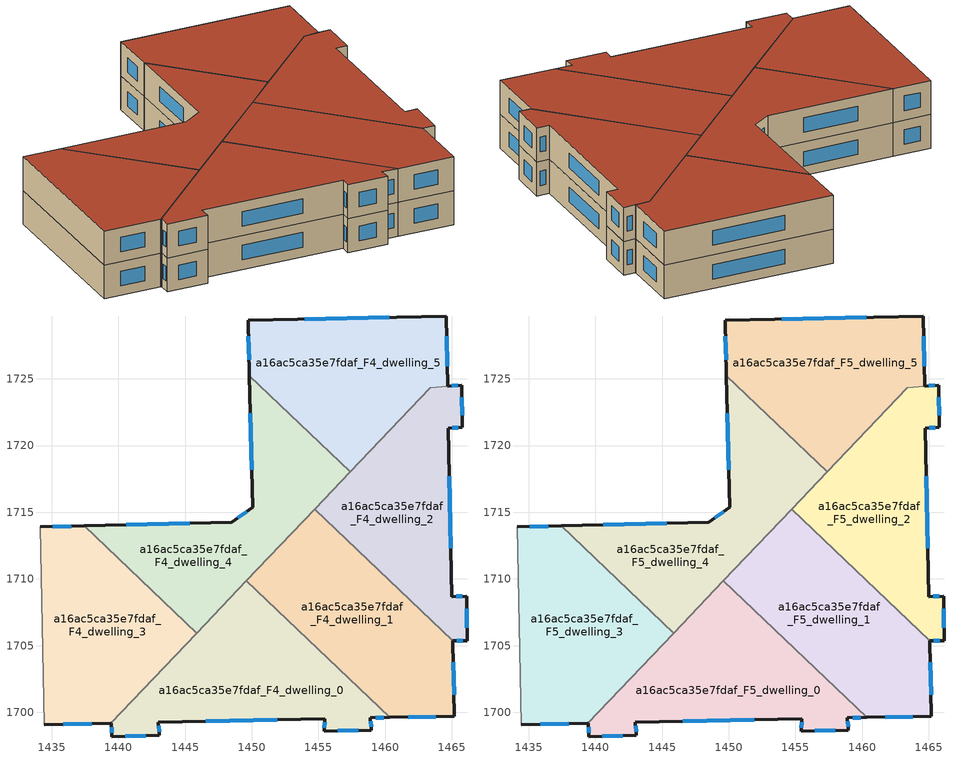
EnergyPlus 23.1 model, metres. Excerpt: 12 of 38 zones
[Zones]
a16ac5ca35e7fdaf_F4_dwelling_0
 floor to a16ac5ca35e7fdaf_F3_dwelling_0 (EU_floor_Construction): 1460.33,1699.62 1458.89,1699.59 1458.98,1698.67 1455.44,1698.6 1455.46,1699.52 1443,1699.26 1443.07,1698.28 1439.51,1698.16 1439.48,1699.18 1439.42,1699.18 1449.59,1709.85 z12
 wall outside (EU_wall_Construction): 1439.42,1699.18 1439.48,1699.18 1439.51,1698.16 1443.07,1698.28 1443,1699.26 1455.46,1699.52 1455.44,1698.6 1458.98,1698.67 1458.89,1699.59 1460.33,1699.62 z12:15
 wall to a16ac5ca35e7fdaf_F4_dwelling_1 (EU_wall_Construction): 1460.33,1699.62 1449.59,1709.85 z12:15
 wall to a16ac5ca35e7fdaf_F4_dwelling_3 (EU_wall_Construction): 1445.87,1705.94 1439.42,1699.18 z12:15
 wall to a16ac5ca35e7fdaf_F4_dwelling_4 (EU_wall_Construction): 1449.59,1709.85 1445.87,1705.94 z12:15
 window (EU_Window_Construction): 1455.46,1699.25 1455.45,1698.86 / 1446.56,1699.33 1451.9,1699.44 / 1443.05,1698.56 1443.02,1698.98 / 1440.52,1698.19 1442.05,1698.24 / 1439.49,1698.89 1439.5,1698.45 / 1459.3,1699.6 1459.92,1699.61 / 1458.95,1698.93 1458.91,1699.33 / 1456.45,1698.62 1457.97,1698.65 z12.86:14.14
a16ac5ca35e7fdaf_F4_dwelling_1
 floor to a16ac5ca35e7fdaf_F3_dwelling_1 (EU_floor_Construction): 1465.08,1705.38 1465.2,1699.7 1460.33,1699.62 1449.59,1709.85 1454.74,1715.25 z12
 wall outside (EU_wall_Construction): 1460.33,1699.62 1465.2,1699.7 1465.08,1705.38 z12:15
 wall to a16ac5ca35e7fdaf_F4_dwelling_2 (EU_wall_Construction): 1465.08,1705.38 1454.74,1715.25 z12:15
 wall to a16ac5ca35e7fdaf_F4_dwelling_4 (EU_wall_Construction): 1454.74,1715.25 1449.59,1709.85 z12:15
 window (EU_Window_Construction): 1465.17,1701.33 1465.12,1703.76 / 1461.72,1699.64 1463.81,1699.68 z12.86:14.14
a16ac5ca35e7fdaf_F4_dwelling_2
 floor to a16ac5ca35e7fdaf_F3_dwelling_2 (EU_floor_Construction): 1465.74,1724.54 1465.79,1721.36 1464.75,1721.32 1465.01,1708.67 1466.12,1708.72 1466.14,1705.38 1465.08,1705.38 1454.74,1715.25 1463.4,1724.33 z12
 wall outside (EU_wall_Construction): 1465.08,1705.38 1466.14,1705.38 1466.12,1708.72 1465.01,1708.67 1464.75,1721.32 1465.79,1721.36 1465.74,1724.54 1464.69,1724.44 z12:15
 wall to a16ac5ca35e7fdaf_F4_dwelling_5 (EU_wall_Construction): 1464.68,1724.44 1463.4,1724.33 1457.39,1718.03 z12:15
 wall to a16ac5ca35e7fdaf_F4_dwelling_4 (EU_wall_Construction): 1457.39,1718.03 1454.74,1715.25 z12:15
 window (EU_Window_Construction): 1466.13,1706.33 1466.13,1707.76 / 1465.39,1705.38 1465.84,1705.38 / 1465.44,1724.51 1464.99,1724.47 / 1465.78,1722.27 1465.76,1723.63 / 1465.05,1721.33 1465.49,1721.35 / 1464.94,1712.29 1464.82,1717.7 / 1465.8,1708.71 1465.33,1708.69 z12.86:14.14
a16ac5ca35e7fdaf_F4_dwelling_3
 floor to a16ac5ca35e7fdaf_F3_dwelling_3 (EU_floor_Construction): 1445.87,1705.94 1439.42,1699.18 1434.44,1699.08 1434.13,1713.91 1437.43,1713.99 z12
 wall outside (EU_wall_Construction): 1437.43,1713.99 1434.13,1713.91 / 1434.44,1699.08 1439.42,1699.18 z12:15
 wall to a16ac5ca35e7fdaf_F4_dwelling_4 (EU_wall_Construction): 1445.87,1705.94 1437.43,1713.99 z12:15
 wall adiabatic (EU_wall_Construction): 1434.13,1713.91 1434.44,1699.08 z12:15
 window (EU_Window_Construction): 1436.48,1713.97 1435.07,1713.93 / 1435.86,1699.11 1438,1699.15 z12.86:14.14
a16ac5ca35e7fdaf_F4_dwelling_4
 floor to a16ac5ca35e7fdaf_F3_dwelling_4 (EU_floor_Construction): 1457.39,1718.03 1445.87,1705.94 1437.43,1713.99 1448.5,1714.27 1450.09,1715.36 1449.83,1725.23 z12
 wall outside (EU_wall_Construction): 1449.83,1725.23 1450.09,1715.36 1448.5,1714.27 1437.43,1713.99 z12:15
 wall to a16ac5ca35e7fdaf_F4_dwelling_5 (EU_wall_Construction): 1457.39,1718.03 1449.83,1725.23 z12:15
 window (EU_Window_Construction): 1449.64,1715.05 1448.96,1714.58 / 1449.9,1722.41 1450.01,1718.18 / 1445.34,1714.19 1440.59,1714.07 z12.86:14.14
a16ac5ca35e7fdaf_F4_dwelling_5
 floor to a16ac5ca35e7fdaf_F3_dwelling_5 (EU_floor_Construction): 1464.57,1729.71 1464.68,1724.44 1463.4,1724.33 1457.39,1718.03 1449.83,1725.23 1449.72,1729.4 z12
 wall outside (EU_wall_Construction): 1464.68,1724.44 1464.57,1729.71 1449.72,1729.4 1449.83,1725.23 z12:15
 window (EU_Window_Construction): 1464.65,1725.95 1464.6,1728.2 / 1449.75,1728.21 1449.8,1726.42 / 1460.33,1729.62 1453.97,1729.48 z12.86:14.14
a16ac5ca35e7fdaf_F5_dwelling_0
 floor to a16ac5ca35e7fdaf_F4_dwelling_0 (EU_floor_Construction): 1460.33,1699.62 1458.89,1699.59 1458.98,1698.67 1455.44,1698.6 1455.46,1699.52 1443,1699.26 1443.07,1698.28 1439.51,1698.16 1439.48,1699.18 1439.42,1699.18 1449.59,1709.85 z15
 wall outside (EU_wall_Construction): 1439.42,1699.18 1439.48,1699.18 1439.51,1698.16 1443.07,1698.28 1443,1699.26 1455.46,1699.52 1455.44,1698.6 1458.98,1698.67 1458.89,1699.59 1460.33,1699.62 z15:18
 wall to a16ac5ca35e7fdaf_F5_dwelling_1 (EU_wall_Construction): 1460.33,1699.62 1449.59,1709.85 z15:18
 wall to a16ac5ca35e7fdaf_F5_dwelling_3 (EU_wall_Construction): 1445.87,1705.94 1439.42,1699.18 z15:18
 wall to a16ac5ca35e7fdaf_F5_dwelling_4 (EU_wall_Construction): 1449.59,1709.85 1445.87,1705.94 z15:18
 window (EU_Window_Construction): 1455.46,1699.25 1455.45,1698.86 / 1446.56,1699.33 1451.9,1699.44 / 1443.05,1698.56 1443.02,1698.98 / 1440.52,1698.19 1442.05,1698.24 / 1439.49,1698.89 1439.5,1698.45 / 1459.3,1699.6 1459.92,1699.61 / 1458.95,1698.93 1458.91,1699.33 / 1456.45,1698.62 1457.97,1698.65 z15.86:17.14
 roof outside (EU_roof_Construction): 1458.98,1698.67 1458.89,1699.59 1460.33,1699.62 1449.59,1709.85 1439.42,1699.18 1439.48,1699.18 1439.51,1698.16 1443.07,1698.28 1443,1699.26 1455.46,1699.52 1455.44,1698.6 z18
a16ac5ca35e7fdaf_F5_dwelling_1
 floor to a16ac5ca35e7fdaf_F4_dwelling_1 (EU_floor_Construction): 1465.08,1705.38 1465.2,1699.7 1460.33,1699.62 1449.59,1709.85 1454.74,1715.25 z15
 wall outside (EU_wall_Construction): 1460.33,1699.62 1465.2,1699.7 1465.08,1705.38 z15:18
 wall to a16ac5ca35e7fdaf_F5_dwelling_2 (EU_wall_Construction): 1465.08,1705.38 1454.74,1715.25 z15:18
 wall to a16ac5ca35e7fdaf_F5_dwelling_4 (EU_wall_Construction): 1454.74,1715.25 1449.59,1709.85 z15:18
 window (EU_Window_Construction): 1465.17,1701.33 1465.12,1703.76 / 1461.72,1699.64 1463.81,1699.68 z15.86:17.14
 roof outside (EU_roof_Construction): 1465.2,1699.7 1465.08,1705.38 1454.74,1715.25 1449.59,1709.85 1460.33,1699.62 z18
a16ac5ca35e7fdaf_F5_dwelling_2
 floor to a16ac5ca35e7fdaf_F4_dwelling_2 (EU_floor_Construction): 1465.74,1724.54 1465.79,1721.36 1464.75,1721.32 1465.01,1708.67 1466.12,1708.72 1466.14,1705.38 1465.08,1705.38 1454.74,1715.25 1463.4,1724.33 z15
 wall outside (EU_wall_Construction): 1465.08,1705.38 1466.14,1705.38 1466.12,1708.72 1465.01,1708.67 1464.75,1721.32 1465.79,1721.36 1465.74,1724.54 1464.69,1724.44 z15:18
 wall to a16ac5ca35e7fdaf_F5_dwelling_5 (EU_wall_Construction): 1464.68,1724.44 1463.4,1724.33 1457.39,1718.03 z15:18
 wall to a16ac5ca35e7fdaf_F5_dwelling_4 (EU_wall_Construction): 1457.39,1718.03 1454.74,1715.25 z15:18
 window (EU_Window_Construction): 1466.13,1706.33 1466.13,1707.76 / 1465.39,1705.38 1465.84,1705.38 / 1465.44,1724.51 1464.99,1724.47 / 1465.78,1722.27 1465.76,1723.63 / 1465.05,1721.33 1465.49,1721.35 / 1464.94,1712.29 1464.82,1717.7 / 1465.8,1708.71 1465.33,1708.69 z15.86:17.14
 roof outside (EU_roof_Construction): 1466.14,1705.38 1466.12,1708.72 1465.01,1708.67 1464.75,1721.32 1465.79,1721.36 1465.74,1724.54 1463.4,1724.33 1454.74,1715.25 1465.08,1705.38 z18
a16ac5ca35e7fdaf_F5_dwelling_3
 floor to a16ac5ca35e7fdaf_F4_dwelling_3 (EU_floor_Construction): 1445.87,1705.94 1439.42,1699.18 1434.44,1699.08 1434.13,1713.91 1437.43,1713.99 z15
 wall outside (EU_wall_Construction): 1437.43,1713.99 1434.13,1713.91 / 1434.44,1699.08 1439.42,1699.18 z15:18
 wall to a16ac5ca35e7fdaf_F5_dwelling_4 (EU_wall_Construction): 1445.87,1705.94 1437.43,1713.99 z15:18
 wall adiabatic (EU_wall_Construction): 1434.13,1713.91 1434.44,1699.08 z15:18
 window (EU_Window_Construction): 1436.48,1713.97 1435.07,1713.93 / 1435.86,1699.11 1438,1699.15 z15.86:17.14
 roof outside (EU_roof_Construction): 1439.42,1699.18 1445.87,1705.94 1437.43,1713.99 1434.13,1713.91 1434.44,1699.08 z18
a16ac5ca35e7fdaf_F5_dwelling_4
 floor to a16ac5ca35e7fdaf_F4_dwelling_4 (EU_floor_Construction): 1457.39,1718.03 1445.87,1705.94 1437.43,1713.99 1448.5,1714.27 1450.09,1715.36 1449.83,1725.23 z15
 wall outside (EU_wall_Construction): 1449.83,1725.23 1450.09,1715.36 1448.5,1714.27 1437.43,1713.99 z15:18
 wall to a16ac5ca35e7fdaf_F5_dwelling_5 (EU_wall_Construction): 1457.39,1718.03 1449.83,1725.23 z15:18
 window (EU_Window_Construction): 1449.64,1715.05 1448.96,1714.58 / 1449.9,1722.41 1450.01,1718.18 / 1445.34,1714.19 1440.59,1714.07 z15.86:17.14
 roof outside (EU_roof_Construction): 1445.87,1705.94 1457.39,1718.03 1449.83,1725.23 1450.09,1715.36 1448.5,1714.27 1437.43,1713.99 z18
a16ac5ca35e7fdaf_F5_dwelling_5
 floor to a16ac5ca35e7fdaf_F4_dwelling_5 (EU_floor_Construction): 1464.57,1729.71 1464.68,1724.44 1463.4,1724.33 1457.39,1718.03 1449.83,1725.23 1449.72,1729.4 z15
 wall outside (EU_wall_Construction): 1464.68,1724.44 1464.57,1729.71 1449.72,1729.4 1449.83,1725.23 z15:18
 window (EU_Window_Construction): 1464.65,1725.95 1464.6,1728.2 / 1449.75,1728.21 1449.8,1726.42 / 1460.33,1729.62 1453.97,1729.48 z15.86:17.14
 roof outside (EU_roof_Construction): 1464.68,1724.44 1464.57,1729.71 1449.72,1729.4 1449.83,1725.23 1457.39,1718.03 1463.4,1724.33 z18
[Building]
EU S2 Campaign: North Axis=0; Terrain=City; Solar Distribution=FullExterior
[Site:Location]
Helsinki-Vantaa.AP: Latitude=60.317; Longitude=24.963; Time Zone=2; Elevation=54.6
[SizingPeriod:WeatherFileDays]
AnnualSizingPeriod: Begin Month=1; Begin Day of Month=1; End Month=12; End Day of Month=31; Day of Week for Start Day=Monday; Use Weather File Daylight Saving Period=No; Use Weather File Rain and Snow Indicators=No
[MATERIAL]
EU_InternalMass_Material: Roughness=MediumRough; Thickness=0.1; Conductivity=1; Density=1800; Specific Heat=900; Thermal Absorptance=0.9; Solar Absorptance=0.7; Visible Absorptance=0.7
[MATERIAL:NOMASS] Roughness=MediumRough; Thermal Absorptance=0.9; Solar Absorptance=0.7; Visible Absorptance=0.7
Name | Thermal Resistance
EU_wall_NoMass | 1.10183
EU_roof_NoMass; EU_floor_NoMass | 1.70606
[WINDOWMATERIAL:SIMPLEGLAZINGSYSTEM]
EU_Window_SimpleGlazing: UFactor=3.11035; Solar Heat Gain Coefficient=0.8; Visible Transmittance=0.8
[CONSTRUCTION]
EU_wall_Construction: EU_wall_NoMass
EU_roof_Construction: EU_roof_NoMass
EU_floor_Construction: EU_floor_NoMass
EU_Window_Construction: EU_Window_SimpleGlazing
EU_InternalMass_Construction: EU_InternalMass_Material
[ZONE] Type=1; Multiplier=1; Ceiling Height=autocalculate; Floor Area=autocalculate; Part of Total Floor Area=Yes
Name | Volume
a16ac5ca35e7fdaf_F4_dwelling_0; a16ac5ca35e7fdaf_F5_dwelling_0 | 348.053
a16ac5ca35e7fdaf_F4_dwelling_1; a16ac5ca35e7fdaf_F5_dwelling_1 | 367.219
a16ac5ca35e7fdaf_F4_dwelling_2; a16ac5ca35e7fdaf_F5_dwelling_2 | 326.587
a16ac5ca35e7fdaf_F4_dwelling_3; a16ac5ca35e7fdaf_F5_dwelling_3 | 348.07
a16ac5ca35e7fdaf_F4_dwelling_4; a16ac5ca35e7fdaf_F5_dwelling_4 | 348.068
a16ac5ca35e7fdaf_F4_dwelling_5; a16ac5ca35e7fdaf_F5_dwelling_5 | 350.388
[INTERNALMASS] Construction=EU_InternalMass_Construction
Name | Zone or ZoneList | Surface Area
a16ac5ca35e7fdaf_F4_dwelling_0_EU_InternalMass | a16ac5ca35e7fdaf_F4_dwelling_0 | 116.018
a16ac5ca35e7fdaf_F4_dwelling_1_EU_InternalMass | a16ac5ca35e7fdaf_F4_dwelling_1 | 122.406
a16ac5ca35e7fdaf_F4_dwelling_2_EU_InternalMass | a16ac5ca35e7fdaf_F4_dwelling_2 | 108.863
a16ac5ca35e7fdaf_F4_dwelling_3_EU_InternalMass | a16ac5ca35e7fdaf_F4_dwelling_3 | 116.023
a16ac5ca35e7fdaf_F4_dwelling_4_EU_InternalMass | a16ac5ca35e7fdaf_F4_dwelling_4 | 116.022
a16ac5ca35e7fdaf_F4_dwelling_5_EU_InternalMass | a16ac5ca35e7fdaf_F4_dwelling_5 | 116.795
a16ac5ca35e7fdaf_F5_dwelling_0_EU_InternalMass | a16ac5ca35e7fdaf_F5_dwelling_0 | 116.018
a16ac5ca35e7fdaf_F5_dwelling_1_EU_InternalMass | a16ac5ca35e7fdaf_F5_dwelling_1 | 122.406
a16ac5ca35e7fdaf_F5_dwelling_2_EU_InternalMass | a16ac5ca35e7fdaf_F5_dwelling_2 | 108.863
a16ac5ca35e7fdaf_F5_dwelling_3_EU_InternalMass | a16ac5ca35e7fdaf_F5_dwelling_3 | 116.023
a16ac5ca35e7fdaf_F5_dwelling_4_EU_InternalMass | a16ac5ca35e7fdaf_F5_dwelling_4 | 116.022
a16ac5ca35e7fdaf_F5_dwelling_5_EU_InternalMass | a16ac5ca35e7fdaf_F5_dwelling_5 | 116.795
[OTHEREQUIPMENT] Fuel Type=Electricity; Design Level Calculation Method=Watts/Area; Power per Zone Floor Area=1; Fraction Latent=0; Fraction Radiant=0; Fraction Lost=0; Carbon Dioxide Generation Rate=0; EndUse Subcategory=EU_Step8_InternalGains
Name | Zone or ZoneList or Space or SpaceList | Schedule
EU_Step8_InternalGain_a16ac5ca35e7fdaf_F4_dwelling_0_f000 | a16ac5ca35e7fdaf_F4_dwelling_0 | EU_Step8_GainSchedule_a16ac5ca35e7fdaf_F4_dwelling_0_f000
EU_Step8_InternalGain_a16ac5ca35e7fdaf_F4_dwelling_1_f000 | a16ac5ca35e7fdaf_F4_dwelling_1 | EU_Step8_GainSchedule_a16ac5ca35e7fdaf_F4_dwelling_1_f000
EU_Step8_InternalGain_a16ac5ca35e7fdaf_F4_dwelling_2_f000 | a16ac5ca35e7fdaf_F4_dwelling_2 | EU_Step8_GainSchedule_a16ac5ca35e7fdaf_F4_dwelling_2_f000
EU_Step8_InternalGain_a16ac5ca35e7fdaf_F4_dwelling_3_f000 | a16ac5ca35e7fdaf_F4_dwelling_3 | EU_Step8_GainSchedule_a16ac5ca35e7fdaf_F4_dwelling_3_f000
EU_Step8_InternalGain_a16ac5ca35e7fdaf_F4_dwelling_4_f000 | a16ac5ca35e7fdaf_F4_dwelling_4 | EU_Step8_GainSchedule_a16ac5ca35e7fdaf_F4_dwelling_4_f000
EU_Step8_InternalGain_a16ac5ca35e7fdaf_F4_dwelling_5_f000 | a16ac5ca35e7fdaf_F4_dwelling_5 | EU_Step8_GainSchedule_a16ac5ca35e7fdaf_F4_dwelling_5_f000
EU_Step8_InternalGain_a16ac5ca35e7fdaf_F5_dwelling_0_f000 | a16ac5ca35e7fdaf_F5_dwelling_0 | EU_Step8_GainSchedule_a16ac5ca35e7fdaf_F5_dwelling_0_f000
EU_Step8_InternalGain_a16ac5ca35e7fdaf_F5_dwelling_1_f000 | a16ac5ca35e7fdaf_F5_dwelling_1 | EU_Step8_GainSchedule_a16ac5ca35e7fdaf_F5_dwelling_1_f000
EU_Step8_InternalGain_a16ac5ca35e7fdaf_F5_dwelling_2_f000 | a16ac5ca35e7fdaf_F5_dwelling_2 | EU_Step8_GainSchedule_a16ac5ca35e7fdaf_F5_dwelling_2_f000
EU_Step8_InternalGain_a16ac5ca35e7fdaf_F5_dwelling_3_f000 | a16ac5ca35e7fdaf_F5_dwelling_3 | EU_Step8_GainSchedule_a16ac5ca35e7fdaf_F5_dwelling_3_f000
EU_Step8_InternalGain_a16ac5ca35e7fdaf_F5_dwelling_4_f000 | a16ac5ca35e7fdaf_F5_dwelling_4 | EU_Step8_GainSchedule_a16ac5ca35e7fdaf_F5_dwelling_4_f000
EU_Step8_InternalGain_a16ac5ca35e7fdaf_F5_dwelling_5_f000 | a16ac5ca35e7fdaf_F5_dwelling_5 | EU_Step8_GainSchedule_a16ac5ca35e7fdaf_F5_dwelling_5_f000
[ZONEVENTILATION:DESIGNFLOWRATE] Schedule=EU_AlwaysOn; Design Flow Rate Calculation Method=AirChanges/Hour; Air Changes per Hour=0.756316; Ventilation Type=Natural; Fan Pressure Rise=0; Fan Total Efficiency=1; Constant Term Coefficient=1; Temperature Term Coefficient=0; Velocity Term Coefficient=0; Velocity Squared Term Coefficient=0; Minimum Indoor Temperature=-100; Maximum Indoor Temperature=100; Delta Temperature=-100; Minimum Outdoor Temperature=-100; Maximum Outdoor Temperature=100; Maximum Wind Speed=40
Name | Zone or ZoneList or Space or SpaceList
EU_ConstantAir_a16ac5ca35e7fdaf_F4_dwelling_0 | a16ac5ca35e7fdaf_F4_dwelling_0
EU_ConstantAir_a16ac5ca35e7fdaf_F4_dwelling_1 | a16ac5ca35e7fdaf_F4_dwelling_1
EU_ConstantAir_a16ac5ca35e7fdaf_F4_dwelling_2 | a16ac5ca35e7fdaf_F4_dwelling_2
EU_ConstantAir_a16ac5ca35e7fdaf_F4_dwelling_3 | a16ac5ca35e7fdaf_F4_dwelling_3
EU_ConstantAir_a16ac5ca35e7fdaf_F4_dwelling_4 | a16ac5ca35e7fdaf_F4_dwelling_4
EU_ConstantAir_a16ac5ca35e7fdaf_F4_dwelling_5 | a16ac5ca35e7fdaf_F4_dwelling_5
EU_ConstantAir_a16ac5ca35e7fdaf_F5_dwelling_0 | a16ac5ca35e7fdaf_F5_dwelling_0
EU_ConstantAir_a16ac5ca35e7fdaf_F5_dwelling_1 | a16ac5ca35e7fdaf_F5_dwelling_1
EU_ConstantAir_a16ac5ca35e7fdaf_F5_dwelling_2 | a16ac5ca35e7fdaf_F5_dwelling_2
EU_ConstantAir_a16ac5ca35e7fdaf_F5_dwelling_3 | a16ac5ca35e7fdaf_F5_dwelling_3
EU_ConstantAir_a16ac5ca35e7fdaf_F5_dwelling_4 | a16ac5ca35e7fdaf_F5_dwelling_4
EU_ConstantAir_a16ac5ca35e7fdaf_F5_dwelling_5 | a16ac5ca35e7fdaf_F5_dwelling_5
[HVACTEMPLATE:THERMOSTAT] Constant Heating Setpoint=20; Constant Cooling Setpoint=50
EU_HeatOnly_a16ac5ca35e7fdaf_F0_dwelling_0; EU_HeatOnly_a16ac5ca35e7fdaf_F0_dwelling_1; EU_HeatOnly_a16ac5ca35e7fdaf_F0_dwelling_2; EU_HeatOnly_a16ac5ca35e7fdaf_F0_dwelling_3; EU_HeatOnly_a16ac5ca35e7fdaf_F0_dwelling_4; EU_HeatOnly_a16ac5ca35e7fdaf_F0_dwelling_5; EU_HeatOnly_a16ac5ca35e7fdaf_F0_dwelling_6; EU_HeatOnly_a16ac5ca35e7fdaf_F1_dwelling_0; EU_HeatOnly_a16ac5ca35e7fdaf_F1_dwelling_1; EU_HeatOnly_a16ac5ca35e7fdaf_F1_dwelling_2; EU_HeatOnly_a16ac5ca35e7fdaf_F1_dwelling_3; EU_HeatOnly_a16ac5ca35e7fdaf_F1_dwelling_4; EU_HeatOnly_a16ac5ca35e7fdaf_F1_dwelling_5; EU_HeatOnly_a16ac5ca35e7fdaf_F1_dwelling_6; EU_HeatOnly_a16ac5ca35e7fdaf_F2_dwelling_0; EU_HeatOnly_a16ac5ca35e7fdaf_F2_dwelling_1; EU_HeatOnly_a16ac5ca35e7fdaf_F2_dwelling_2; EU_HeatOnly_a16ac5ca35e7fdaf_F2_dwelling_3; EU_HeatOnly_a16ac5ca35e7fdaf_F2_dwelling_4; EU_HeatOnly_a16ac5ca35e7fdaf_F2_dwelling_5; EU_HeatOnly_a16ac5ca35e7fdaf_F3_dwelling_0; EU_HeatOnly_a16ac5ca35e7fdaf_F3_dwelling_1; EU_HeatOnly_a16ac5ca35e7fdaf_F3_dwelling_2; EU_HeatOnly_a16ac5ca35e7fdaf_F3_dwelling_3; EU_HeatOnly_a16ac5ca35e7fdaf_F3_dwelling_4; EU_HeatOnly_a16ac5ca35e7fdaf_F3_dwelling_5; EU_HeatOnly_a16ac5ca35e7fdaf_F4_dwelling_0; EU_HeatOnly_a16ac5ca35e7fdaf_F4_dwelling_1; EU_HeatOnly_a16ac5ca35e7fdaf_F4_dwelling_2; EU_HeatOnly_a16ac5ca35e7fdaf_F4_dwelling_3; EU_HeatOnly_a16ac5ca35e7fdaf_F4_dwelling_4; EU_HeatOnly_a16ac5ca35e7fdaf_F4_dwelling_5; EU_HeatOnly_a16ac5ca35e7fdaf_F5_dwelling_0; EU_HeatOnly_a16ac5ca35e7fdaf_F5_dwelling_1; EU_HeatOnly_a16ac5ca35e7fdaf_F5_dwelling_2; EU_HeatOnly_a16ac5ca35e7fdaf_F5_dwelling_3; EU_HeatOnly_a16ac5ca35e7fdaf_F5_dwelling_4; EU_HeatOnly_a16ac5ca35e7fdaf_F5_dwelling_5
[HVACTEMPLATE:ZONE:IDEALLOADSAIRSYSTEM] System Availability Schedule=EU_AlwaysOn; Maximum Heating Supply Air Temperature=50; Minimum Cooling Supply Air Temperature=13; Maximum Heating Supply Air Humidity Ratio=0.0156; Minimum Cooling Supply Air Humidity Ratio=0.0077; Heating Limit=NoLimit; Cooling Limit=NoLimit; Heating Availability Schedule=EU_AlwaysOn; Cooling Availability Schedule=EU_CoolingOff; Dehumidification Control Type=ConstantSensibleHeatRatio; Cooling Sensible Heat Ratio=0.7; Dehumidification Setpoint=60; Humidification Control Type=None; Humidification Setpoint=30; Outdoor Air Method=None; Outdoor Air Flow Rate per Person=0.00944; Outdoor Air Flow Rate per Zone Floor Area=0; Outdoor Air Flow Rate per Zone=0; Demand Controlled Ventilation Type=None; Outdoor Air Economizer Type=NoEconomizer; Heat Recovery Type=None; Sensible Heat Recovery Effectiveness=0.7; Latent Heat Recovery Effectiveness=0.65
Name | Template Thermostat
a16ac5ca35e7fdaf_F4_dwelling_0 | EU_HeatOnly_a16ac5ca35e7fdaf_F4_dwelling_0
a16ac5ca35e7fdaf_F4_dwelling_1 | EU_HeatOnly_a16ac5ca35e7fdaf_F4_dwelling_1
a16ac5ca35e7fdaf_F4_dwelling_2 | EU_HeatOnly_a16ac5ca35e7fdaf_F4_dwelling_2
a16ac5ca35e7fdaf_F4_dwelling_3 | EU_HeatOnly_a16ac5ca35e7fdaf_F4_dwelling_3
a16ac5ca35e7fdaf_F4_dwelling_4 | EU_HeatOnly_a16ac5ca35e7fdaf_F4_dwelling_4
a16ac5ca35e7fdaf_F4_dwelling_5 | EU_HeatOnly_a16ac5ca35e7fdaf_F4_dwelling_5
a16ac5ca35e7fdaf_F5_dwelling_0 | EU_HeatOnly_a16ac5ca35e7fdaf_F5_dwelling_0
a16ac5ca35e7fdaf_F5_dwelling_1 | EU_HeatOnly_a16ac5ca35e7fdaf_F5_dwelling_1
a16ac5ca35e7fdaf_F5_dwelling_2 | EU_HeatOnly_a16ac5ca35e7fdaf_F5_dwelling_2
a16ac5ca35e7fdaf_F5_dwelling_3 | EU_HeatOnly_a16ac5ca35e7fdaf_F5_dwelling_3
a16ac5ca35e7fdaf_F5_dwelling_4 | EU_HeatOnly_a16ac5ca35e7fdaf_F5_dwelling_4
a16ac5ca35e7fdaf_F5_dwelling_5 | EU_HeatOnly_a16ac5ca35e7fdaf_F5_dwelling_5
[SIZING:ZONE] Zone Cooling Design Supply Air Temperature Input Method=SupplyAirTemperature; Zone Cooling Design Supply Air Temperature=13; Zone Heating Design Supply Air Temperature Input Method=SupplyAirTemperature; Zone Heating Design Supply Air Temperature=50; Zone Cooling Design Supply Air Humidity Ratio=0.008; Zone Heating Design Supply Air Humidity Ratio=0.008; Cooling Design Air Flow Method=DesignDay; Cooling Design Air Flow Rate=0; Cooling Minimum Air Flow per Zone Floor Area=0.000762; Cooling Minimum Air Flow=0; Cooling Minimum Air Flow Fraction=0.2; Heating Design Air Flow Method=DesignDay; Heating Design Air Flow Rate=0; Heating Maximum Air Flow per Zone Floor Area=0.002032; Heating Maximum Air Flow=0.141576; Heating Maximum Air Flow Fraction=0.3; Account for Dedicated Outdoor Air System=No; Dedicated Outdoor Air System Control Strategy=NeutralSupplyAir; Dedicated Outdoor Air Low Setpoint Temperature for Design=autosize; Dedicated Outdoor Air High Setpoint Temperature for Design=autosize; Zone Load Sizing Method=Sensible Load Only No Latent Load; Zone Latent Cooling Design Supply Air Humidity Ratio Input Method=HumidityRatioDifference; Zone Cooling Design Supply Air Humidity Ratio Difference=0.005; Zone Latent Heating Design Supply Air Humidity Ratio Input Method=HumidityRatioDifference; Zone Humidification Design Supply Air Humidity Ratio Difference=0.005
a16ac5ca35e7fdaf_F4_dwelling_0; a16ac5ca35e7fdaf_F4_dwelling_1; a16ac5ca35e7fdaf_F4_dwelling_2; a16ac5ca35e7fdaf_F4_dwelling_3; a16ac5ca35e7fdaf_F4_dwelling_4; a16ac5ca35e7fdaf_F4_dwelling_5; a16ac5ca35e7fdaf_F5_dwelling_0; a16ac5ca35e7fdaf_F5_dwelling_1; a16ac5ca35e7fdaf_F5_dwelling_2; a16ac5ca35e7fdaf_F5_dwelling_3; a16ac5ca35e7fdaf_F5_dwelling_4; a16ac5ca35e7fdaf_F5_dwelling_5
[SCHEDULE:CONSTANT]
Name | Hourly Value
EU_AlwaysOn | 1
EU_CoolingOff | 0
[SCHEDULE:FILE] Column Number=1; Rows to Skip at Top=0; Number of Hours of Data=8760; Column Separator=Comma; Interpolate to Timestep=No; Minutes per Item=60; Adjust Schedule for Daylight Savings=Yes
Name | File
EU_Step8_GainSchedule_a16ac5ca35e7fdaf_F4_dwelling_0_f000 | ../../schedules/a16ac5ca35e7fdaf/a16ac5ca35e7fdaf_F4_dwelling_0_f000_gain.csv
EU_Step8_GainSchedule_a16ac5ca35e7fdaf_F4_dwelling_1_f000 | ../../schedules/a16ac5ca35e7fdaf/a16ac5ca35e7fdaf_F4_dwelling_1_f000_gain.csv
EU_Step8_GainSchedule_a16ac5ca35e7fdaf_F4_dwelling_2_f000 | ../../schedules/a16ac5ca35e7fdaf/a16ac5ca35e7fdaf_F4_dwelling_2_f000_gain.csv
EU_Step8_GainSchedule_a16ac5ca35e7fdaf_F4_dwelling_3_f000 | ../../schedules/a16ac5ca35e7fdaf/a16ac5ca35e7fdaf_F4_dwelling_3_f000_gain.csv
EU_Step8_GainSchedule_a16ac5ca35e7fdaf_F4_dwelling_4_f000 | ../../schedules/a16ac5ca35e7fdaf/a16ac5ca35e7fdaf_F4_dwelling_4_f000_gain.csv
EU_Step8_GainSchedule_a16ac5ca35e7fdaf_F4_dwelling_5_f000 | ../../schedules/a16ac5ca35e7fdaf/a16ac5ca35e7fdaf_F4_dwelling_5_f000_gain.csv
EU_Step8_GainSchedule_a16ac5ca35e7fdaf_F5_dwelling_0_f000 | ../../schedules/a16ac5ca35e7fdaf/a16ac5ca35e7fdaf_F5_dwelling_0_f000_gain.csv
EU_Step8_GainSchedule_a16ac5ca35e7fdaf_F5_dwelling_1_f000 | ../../schedules/a16ac5ca35e7fdaf/a16ac5ca35e7fdaf_F5_dwelling_1_f000_gain.csv
EU_Step8_GainSchedule_a16ac5ca35e7fdaf_F5_dwelling_2_f000 | ../../schedules/a16ac5ca35e7fdaf/a16ac5ca35e7fdaf_F5_dwelling_2_f000_gain.csv
EU_Step8_GainSchedule_a16ac5ca35e7fdaf_F5_dwelling_3_f000 | ../../schedules/a16ac5ca35e7fdaf/a16ac5ca35e7fdaf_F5_dwelling_3_f000_gain.csv
EU_Step8_GainSchedule_a16ac5ca35e7fdaf_F5_dwelling_4_f000 | ../../schedules/a16ac5ca35e7fdaf/a16ac5ca35e7fdaf_F5_dwelling_4_f000_gain.csv
EU_Step8_GainSchedule_a16ac5ca35e7fdaf_F5_dwelling_5_f000 | ../../schedules/a16ac5ca35e7fdaf/a16ac5ca35e7fdaf_F5_dwelling_5_f000_gain.csv
